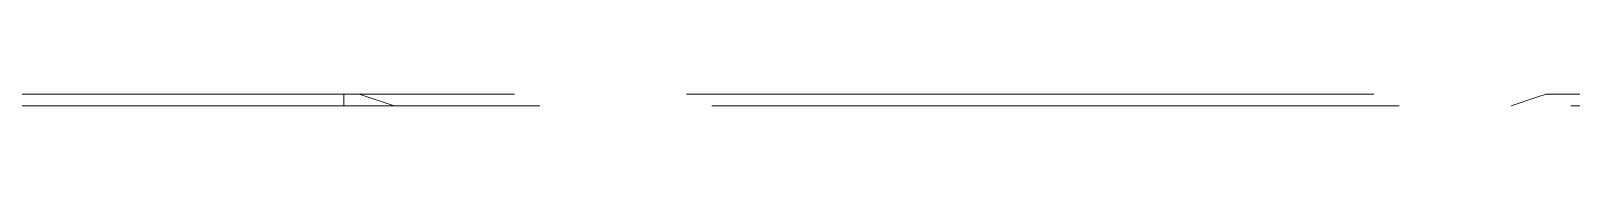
# Model space of a CAD drawing. Header units: millimetres. Extents: x 163705 to 1616509, y 81827 to 302547.
# Drawn here: x 1483957 to 1484225.9, y 151229 to 151231 of the extents above; entities that cross this region are included whole.
import ezdxf

# ---------------------------------------------------------------- set-up
doc = ezdxf.new("R2010")
doc.units = ezdxf.units.MM
doc.header["$LTSCALE"] = 10
doc.linetypes.add('ACAD_ISO02W100', pattern=[15, 12, -3])
doc.layers.add('1-虚线', color=8, linetype='ACAD_ISO02W100', lineweight=0)

# ---------------------------------------------------------------- blocks, each defined once
blk = doc.blocks.new('G$C61459890')
for p, q in [((1599.62, 603.9), (896.03, 603.9)), ((1269.82, 601.9), (1269.82, 603.9)), ((1272.5, 603.9), (1278.62, 601.9)), ((1604.03, 601.9), (923.82, 601.9))]:
    blk.add_line(p, q)
at = {"flags": 128}
blk.add_lwpolyline([(1473.57, 601.9), (1478.44, 603.48), (1479.69, 603.9)], dxfattribs=at)

msp = doc.modelspace()

# ---------------------------------------------------------------- block references
at = {"layer": '1-虚线'}
msp.add_blockref('G$C61459890', (1482741.813, 150627.108), dxfattribs=at)

doc.saveas('drawing.dxf')
